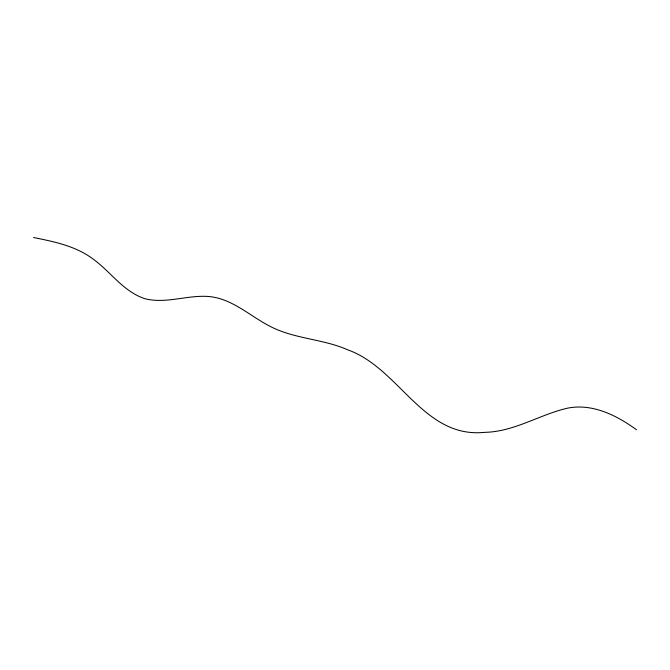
<?xml version="1.0" encoding="UTF-8"?>
<svg xmlns="http://www.w3.org/2000/svg" width="670" height="670" viewBox="0 0 670 670"><rect width="100%" height="100%" fill="white"/><g stroke="black" fill="none" stroke-linecap="round" stroke-linejoin="round"><path stroke-width="1" d="M33.5 237.507C50.635 240.957 68.131 244.466 83.608 252.942A80.316 78.834 20.6 0 1 93.7 259.491C111.011 272.246 123.858 291.961 145.08 298.753C166.168 304.029 187.357 294.85 208.613 296.5C232.239 298.502 249.927 316.072 270.169 326.382C290.713 337.085 314.255 338.61 336.072 345.46A115.047 112.937 20.6 0 1 347.747 349.841C399.538 368.207 423.289 438.682 484.728 432.343C514.133 431.79 539.283 414.747 567.23 408.231C592.263 403.047 616.785 415.408 636.5 429.738"/></g></svg>
